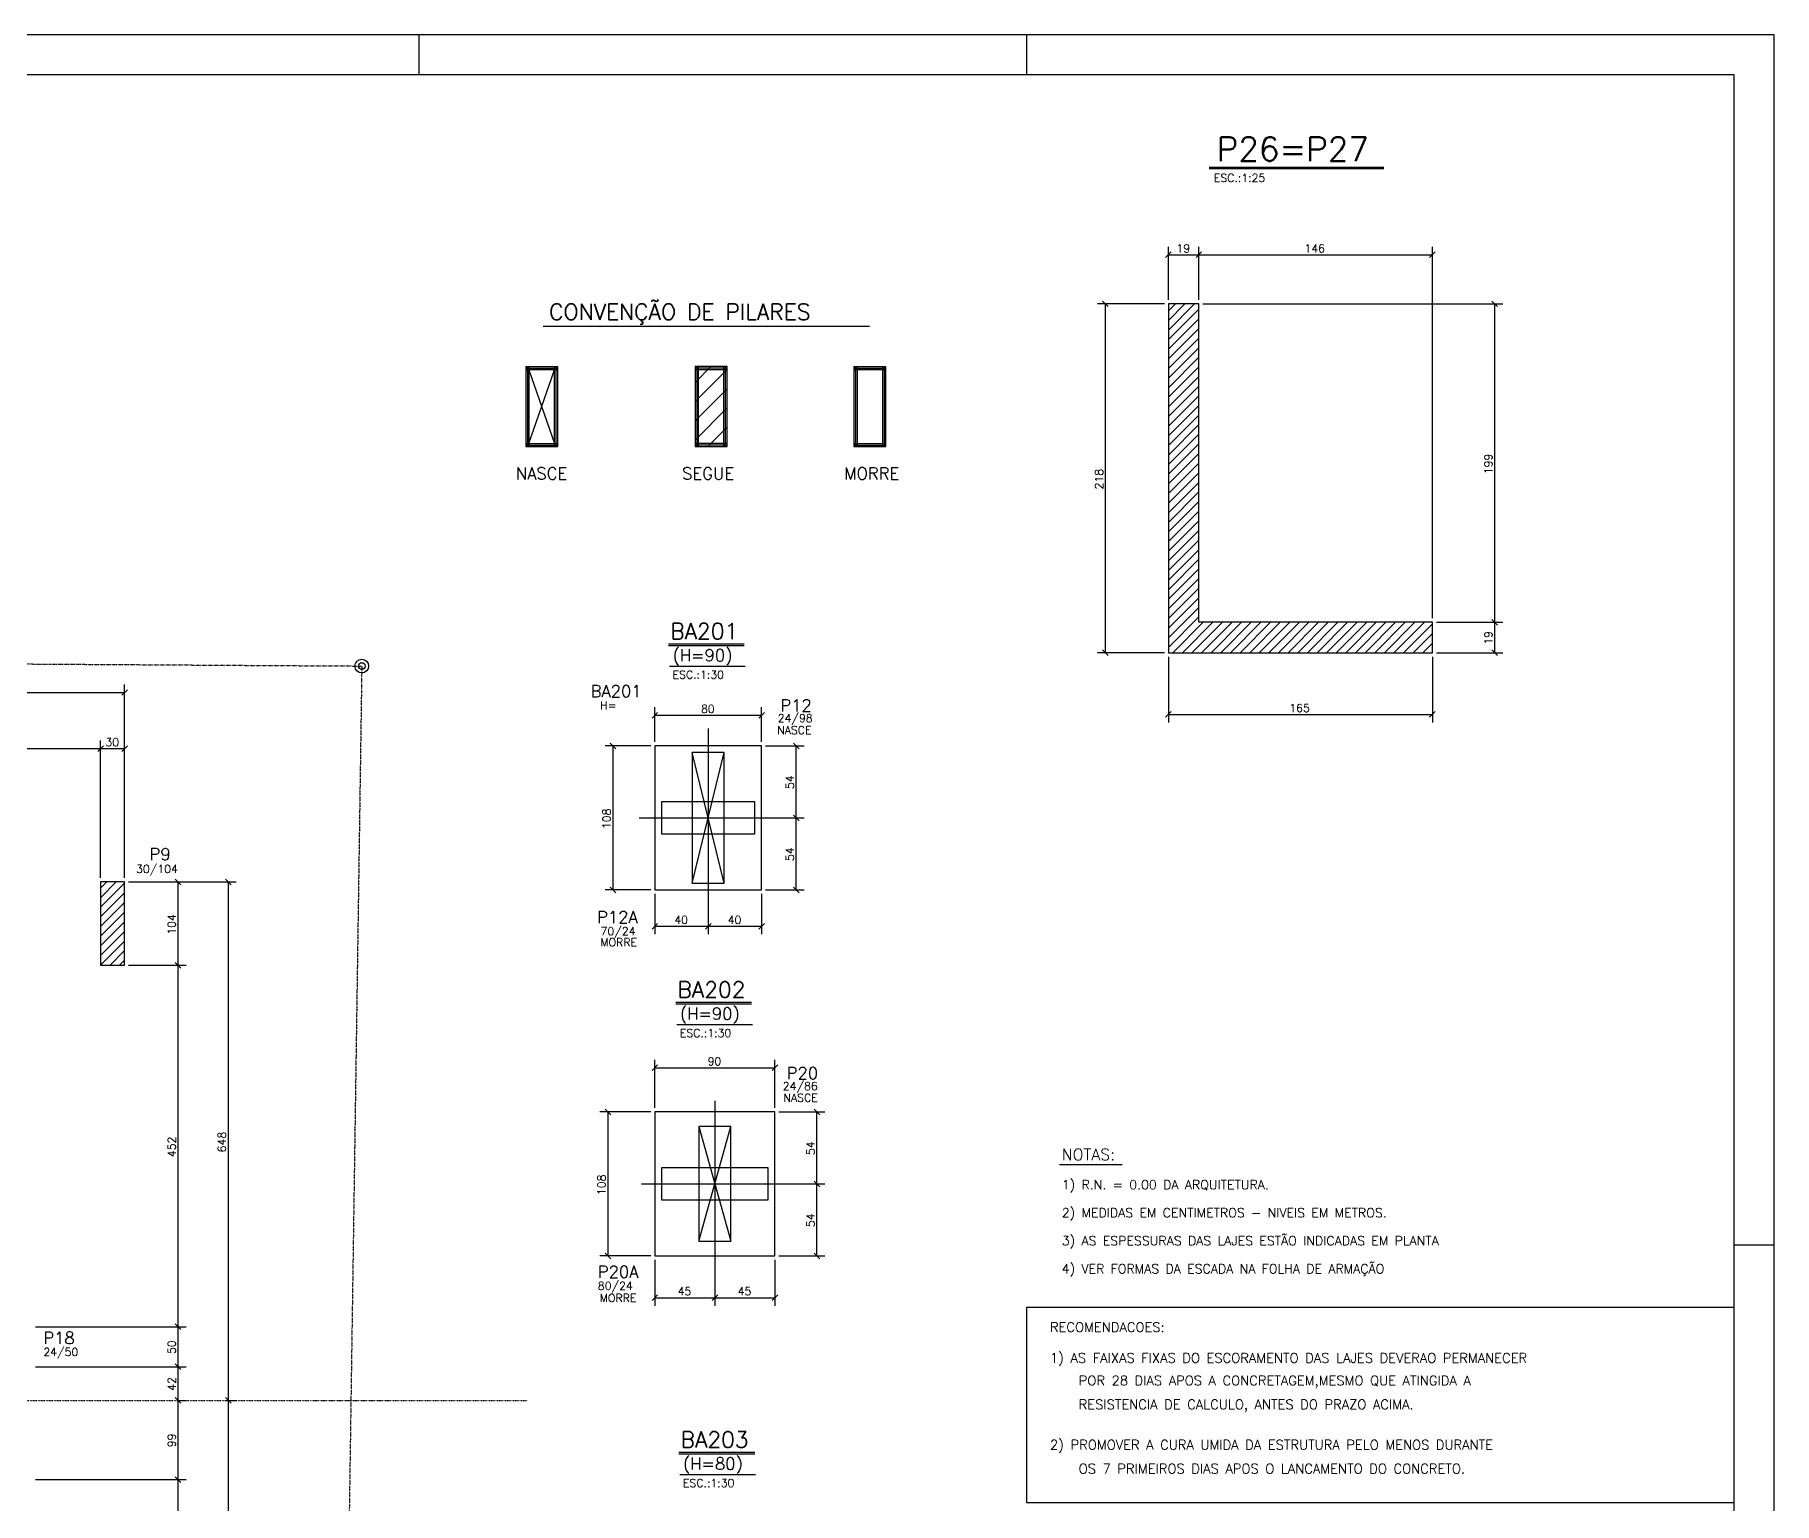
# Model space of a CAD drawing. Extents: x 938 to 7122, y 589 to 4089.
# Drawn here: x 4948 to 7122, y 2254 to 4089 of the extents above; entities that cross this region are included whole.
import ezdxf

# ---------------------------------------------------------------- set-up
doc = ezdxf.new("R2010")
doc.units = 0
doc.header["$MEASUREMENT"] = 0
doc.linetypes.add('ESTILO_TQS_0003', pattern=[1.5, 0.5, -0.4, 0.1, -0.5])
doc.linetypes.add('ESTILO_TQS_0004', pattern=[2, 0.5, -0.4, 0.1, -0.4, 0.1, -0.5])
for name, color, linetype in [('1', 1, 'CONTINUOUS'), ('2', 2, 'CONTINUOUS'), ('3', 3, 'CONTINUOUS'), ('4', 4, 'CONTINUOUS'), ('6', 6, 'CONTINUOUS'), ('7', 7, 'CONTINUOUS'), ('9', 9, 'CONTINUOUS')]:
    doc.layers.add(name, color=color, linetype=linetype)
doc.styles.get("Standard").update_dxf_attribs({"font": 'ROMANS.SHX'})

msp = doc.modelspace()

# ---------------------------------------------------------------- linework, layer by layer
at = {"layer": '1', "linetype": 'Continuous'}
for p, q in [((5601.772134, 3674.421545), (5561.639993, 3674.421545)), ((5561.639993, 3674.421545), (5561.639993, 3574.600073)), ((5563.670937, 3674.421545), (5563.670937, 3574.600073)), ((5565.703408, 3674.421545), (5565.703408, 3574.600073)), ((5597.707192, 3574.600073), (5597.707192, 3674.421545)), ((5599.739663, 3574.600073), (5599.739663, 3674.421545)), ((5601.772134, 3574.600073), (5601.772134, 3674.421545)), ((5813.385598, 3674.675604), (5773.253457, 3674.675604)), ((5773.253457, 3674.675604), (5773.253457, 3574.600073)), ((5773.253457, 3654.863592), (5793.065469, 3674.675604)), ((5775.284402, 3674.675604), (5775.284402, 3574.600073)), ((5777.316872, 3674.675604), (5777.316872, 3574.600073)), ((5809.320657, 3574.600073), (5809.320657, 3674.675604)), ((5811.353127, 3574.600073), (5811.353127, 3674.675604)), ((5813.385598, 3574.600073), (5813.385598, 3674.675604)), ((6011.871926, 3674.421545), (5971.739785, 3674.421545)), ((5971.739785, 3674.421545), (5971.739785, 3574.600073)), ((5973.772256, 3674.421545), (5973.772256, 3574.600073)), ((5975.804726, 3674.421545), (5975.804726, 3574.600073)), ((6007.808511, 3574.600073), (6007.808511, 3674.421545)), ((6009.839455, 3574.600073), (6009.839455, 3674.421545)), ((6011.871926, 3574.600073), (6011.871926, 3674.421545)), ((5601.772134, 3672.389837), (5561.639993, 3672.389837)), ((5601.772134, 3670.612188), (5561.639993, 3670.612188)), ((5565.703408, 3578.40943), (5597.707192, 3670.612188)), ((5565.703408, 3670.612188), (5597.707192, 3578.40943)), ((5813.385598, 3672.643896), (5773.253457, 3672.643896)), ((5813.385598, 3670.865484), (5773.253457, 3630.734106)), ((5813.385598, 3670.611426), (5773.253457, 3670.611426)), ((6011.871926, 3672.389837), (5971.739785, 3672.389837)), ((6011.871926, 3670.612188), (5971.739785, 3670.612188)), ((5773.253457, 3606.857916), (5813.385598, 3646.735998)), ((5813.385598, 3622.859808), (5773.253457, 3582.727667)), ((5789.255349, 3574.600073), (5813.385598, 3598.729559)), ((5561.639993, 3578.40943), (5601.772134, 3578.40943)), ((5561.639993, 3576.377722), (5601.772134, 3576.377722)), ((5561.639993, 3574.600073), (5601.772134, 3574.600073)), ((5773.253457, 3578.663489), (5813.385598, 3578.663489)), ((5773.253457, 3576.631781), (5813.385598, 3576.631781)), ((5773.253457, 3574.600073), (5813.385598, 3574.600073)), ((5971.739785, 3578.40943), (6011.871926, 3578.40943)), ((5971.739785, 3576.377722), (6011.871926, 3576.377722)), ((5971.739785, 3574.600073), (6011.871926, 3574.600073)), ((7121.975681, 2576.640339), (7071.723659, 2576.640339))]:
    msp.add_line(p, q, dxfattribs=at)
for points in [[(937.741357, 589.267032), (7121.975681, 589.267032), (7121.975681, 4089.267032), (937.741357, 4089.267032), (937.741357, 589.267032)], [(6187.491573, 2254.675051), (7071.980088, 2254.675051), (7071.980088, 2498.734036), (6187.491573, 2498.734036), (6187.491573, 2254.675051)]]:
    msp.add_lwpolyline(points, dxfattribs=at)
at = {"layer": '2', "linetype": 'Continuous'}
for p, q in [((6361.341412, 3810.757052), (6368.41248, 3817.82812)), ((6399.341412, 3810.757052), (6406.41248, 3817.82812)), ((6399.341412, 3810.757052), (6406.41248, 3817.82812)), ((6691.341412, 3810.757052), (6698.41248, 3817.82812)), ((6289.645563, 3749.465709), (6282.574495, 3756.536777)), ((6364.876946, 3753.001243), (6364.876946, 3753.001243)), ((6364.876946, 3753.001243), (6364.876946, 3753.001243)), ((6402.876946, 3753.001243), (6402.876946, 3753.001243)), ((6402.876946, 3753.001243), (6402.876946, 3753.001243)), ((6402.876946, 3753.001243), (6402.876946, 3753.001243)), ((6776.264684, 3749.465709), (6769.193616, 3756.536777)), ((6694.876946, 3355.001243), (6694.876946, 3355.001243)), ((6694.876946, 3355.001243), (6694.876946, 3355.001243)), ((6694.876946, 3355.001243), (6694.876946, 3355.001243)), ((6776.264684, 3351.465709), (6769.193616, 3358.536777)), ((6776.264684, 3351.465709), (6769.193616, 3358.536777)), ((6289.645563, 3313.465709), (6282.574495, 3320.536777)), ((6364.876946, 3317.001243), (6364.876946, 3317.001243)), ((6364.876946, 3317.001243), (6364.876946, 3317.001243)), ((6694.876946, 3317.001243), (6694.876946, 3317.001243)), ((6694.876946, 3317.001243), (6694.876946, 3317.001243)), ((6776.264684, 3313.465709), (6769.193616, 3320.536777)), ((5056.762966, 3263.70814), (5063.834034, 3270.779208)), ((5719.456951, 3235.238125), (5726.528019, 3242.309192)), ((5852.792951, 3235.238125), (5859.864019, 3242.309192)), ((6361.341412, 3236.305418), (6368.41248, 3243.376486)), ((6691.341412, 3236.305418), (6698.41248, 3243.376486)), ((5026.762966, 3193.543535), (5033.834034, 3200.614603)), ((5026.762966, 3193.543535), (5033.834034, 3200.614603)), ((5056.762966, 3193.543535), (5063.834034, 3200.614603)), ((5674.270825, 3196.974165), (5667.199757, 3204.045233)), ((5903.228202, 3196.974165), (5896.157134, 3204.045233)), ((5789.660485, 3110.507899), (5789.660485, 3110.507899)), ((5903.228202, 3106.972365), (5896.157134, 3114.043433)), ((5903.228202, 3106.972365), (5896.157134, 3114.043433)), ((5130.67916, 3026.909966), (5123.608092, 3033.981034)), ((5186.288758, 3033.981034), (5193.359826, 3026.909966)), ((5674.270825, 3016.970565), (5667.199757, 3024.041633)), ((5903.228202, 3016.970565), (5896.157134, 3024.041633)), ((5045.2985, 2978.4455), (5045.2985, 2978.4455)), ((5719.456951, 2971.513141), (5726.528019, 2978.584209)), ((5786.124951, 2971.513141), (5793.196019, 2978.584209)), ((5786.124951, 2971.513141), (5793.196019, 2978.584209)), ((5852.792951, 2971.513141), (5859.864019, 2978.584209)), ((5130.67916, 2922.909966), (5123.608092, 2929.981034)), ((5130.67916, 2922.909966), (5123.608092, 2929.981034)), ((5719.456951, 2794.695405), (5726.528019, 2801.766472)), ((5869.459951, 2794.695405), (5876.531019, 2801.766472)), ((5660.861663, 2746.567928), (5667.932731, 2739.49686)), ((5929.113756, 2739.49686), (5922.042688, 2746.567928)), ((5797.993985, 2653.027948), (5797.993985, 2653.027948)), ((5929.113756, 2649.492414), (5922.042688, 2656.563482)), ((5929.113756, 2649.492414), (5922.042688, 2656.563482)), ((5660.861663, 2566.564328), (5667.932731, 2559.49326)), ((5929.113756, 2559.49326), (5922.042688, 2566.564328)), ((5719.456951, 2507.328361), (5726.528019, 2514.399429)), ((5794.458451, 2507.328361), (5801.529519, 2514.399429)), ((5794.458451, 2507.328361), (5801.529519, 2514.399429)), ((5869.459951, 2507.328361), (5876.531019, 2514.399429)), ((5130.67916, 2470.909966), (5123.608092, 2477.981034)), ((5130.67916, 2470.909966), (5123.608092, 2477.981034)), ((5130.67916, 2420.909966), (5123.608092, 2427.981034)), ((5130.67916, 2420.909966), (5123.608092, 2427.981034)), ((5130.67916, 2378.909966), (5123.608092, 2385.981034)), ((5130.67916, 2378.909966), (5123.608092, 2385.981034)), ((5186.288758, 2385.981034), (5193.359826, 2378.909966)), ((5186.288758, 2385.981034), (5193.359826, 2378.909966)), ((5130.67916, 2279.909966), (5123.608092, 2286.981034)), ((5130.67916, 2279.909966), (5123.608092, 2286.981034))]:
    msp.add_line(p, q, dxfattribs=at)
at = {"layer": '2', "linetype": 'ESTILO_TQS_0003'}
for p, q in [((2130.133503, 3320.515893), (5356.753742, 3300.27755)), ((5356.753742, 3300.27755), (5334.295499, 1783.447249))]:
    msp.add_line(p, q, dxfattribs=at)
at = {"layer": '3', "linetype": 'Continuous'}
for p, q in [((5427.979965, 4089.267032), (5427.979965, 4039.267532)), ((6187.491573, 4089.267032), (6187.491573, 4039.267532)), ((6187.491573, 4089.267032), (6187.491573, 4039.267532)), ((6187.491573, 4089.267032), (6187.491573, 4039.267532)), ((6187.491573, 4089.267032), (6187.491573, 4039.267532)), ((6364.876946, 3720.297585), (6397.580605, 3753.001243)), ((6364.876946, 3732.3184), (6385.55979, 3753.001243)), ((6364.876946, 3744.339215), (6373.538974, 3753.001243)), ((6364.876946, 3708.276769), (6402.876946, 3746.276769)), ((6364.876946, 3696.255954), (6402.876946, 3734.255954)), ((6364.876946, 3684.235139), (6402.876946, 3722.235139)), ((6364.876946, 3672.214324), (6402.876946, 3710.214324)), ((6364.876946, 3660.193508), (6402.876946, 3698.193508)), ((6364.876946, 3648.172693), (6402.876946, 3686.172693)), ((6364.876946, 3636.151878), (6402.876946, 3674.151878)), ((6364.876946, 3624.131062), (6402.876946, 3662.131062)), ((6364.876946, 3612.110247), (6402.876946, 3650.110247)), ((6364.876946, 3600.089432), (6402.876946, 3638.089432)), ((6364.876946, 3588.068617), (6402.876946, 3626.068617)), ((6364.876946, 3576.047801), (6402.876946, 3614.047801)), ((6364.876946, 3564.026986), (6402.876946, 3602.026986)), ((6364.876946, 3552.006171), (6402.876946, 3590.006171)), ((6364.876946, 3539.985356), (6402.876946, 3577.985356)), ((6364.876946, 3527.96454), (6402.876946, 3565.96454)), ((6364.876946, 3515.943725), (6402.876946, 3553.943725)), ((6364.876946, 3503.92291), (6402.876946, 3541.92291)), ((6364.876946, 3491.902094), (6402.876946, 3529.902094)), ((6364.876946, 3479.881279), (6402.876946, 3517.881279)), ((6364.876946, 3467.860464), (6402.876946, 3505.860464)), ((6364.876946, 3455.839649), (6402.876946, 3493.839649)), ((6364.876946, 3443.818833), (6402.876946, 3481.818833)), ((6364.876946, 3431.798018), (6402.876946, 3469.798018)), ((6364.876946, 3419.777203), (6402.876946, 3457.777203)), ((6364.876946, 3407.756387), (6402.876946, 3445.756387)), ((6364.876946, 3395.735572), (6402.876946, 3433.735572)), ((6364.876946, 3383.714757), (6402.876946, 3421.714757)), ((6364.876946, 3371.693942), (6402.876946, 3409.693942)), ((6364.876946, 3359.673126), (6402.876946, 3397.673126)), ((6364.876946, 3347.652311), (6402.876946, 3385.652311)), ((6364.876946, 3335.631496), (6402.876946, 3373.631496)), ((6364.876946, 3323.61068), (6402.876946, 3361.61068)), ((6370.288324, 3317.001243), (6408.288324, 3355.001243)), ((6382.30914, 3317.001243), (6420.30914, 3355.001243)), ((6394.329955, 3317.001243), (6432.329955, 3355.001243)), ((6406.35077, 3317.001243), (6444.35077, 3355.001243)), ((6418.371586, 3317.001243), (6456.371586, 3355.001243)), ((6430.392401, 3317.001243), (6468.392401, 3355.001243)), ((6442.413216, 3317.001243), (6480.413216, 3355.001243)), ((6454.434031, 3317.001243), (6492.434031, 3355.001243)), ((6466.454847, 3317.001243), (6504.454847, 3355.001243)), ((6478.475662, 3317.001243), (6516.475662, 3355.001243)), ((6490.496477, 3317.001243), (6528.496477, 3355.001243)), ((6502.517293, 3317.001243), (6540.517293, 3355.001243)), ((6514.538108, 3317.001243), (6552.538108, 3355.001243)), ((6526.558923, 3317.001243), (6564.558923, 3355.001243)), ((6538.579738, 3317.001243), (6576.579738, 3355.001243)), ((6550.600554, 3317.001243), (6588.600554, 3355.001243)), ((6562.621369, 3317.001243), (6600.621369, 3355.001243)), ((6574.642184, 3317.001243), (6612.642184, 3355.001243)), ((6586.663, 3317.001243), (6624.663, 3355.001243)), ((6598.683815, 3317.001243), (6636.683815, 3355.001243)), ((6610.70463, 3317.001243), (6648.70463, 3355.001243)), ((6622.725445, 3317.001243), (6660.725445, 3355.001243)), ((6634.746261, 3317.001243), (6672.746261, 3355.001243)), ((6646.767076, 3317.001243), (6684.767076, 3355.001243)), ((6658.787891, 3317.001243), (6694.876946, 3353.090298)), ((6670.808706, 3317.001243), (6694.876946, 3341.069483)), ((6682.829522, 3317.001243), (6694.876946, 3329.048668)), ((5030.2985, 3010.801533), (5049.942467, 3030.4455)), ((5030.2985, 3022.822348), (5037.921652, 3030.4455)), ((5030.2985, 2998.780718), (5060.2985, 3028.780718)), ((5030.2985, 2986.759902), (5060.2985, 3016.759902)), ((5030.2985, 2974.739087), (5060.2985, 3004.739087)), ((5030.2985, 2962.718272), (5060.2985, 2992.718272)), ((5030.2985, 2950.697457), (5060.2985, 2980.697457)), ((5030.2985, 2938.676641), (5060.2985, 2968.676641)), ((5030.2985, 2926.655826), (5060.2985, 2956.655826)), ((5042.108989, 2926.4455), (5060.2985, 2944.635011)), ((5054.129805, 2926.4455), (5060.2985, 2932.614195)), ((6228.650883, 2677.121968), (6306.960441, 2677.121968))]:
    msp.add_line(p, q, dxfattribs=at)
for points in [[(5722.992485, 3020.506099), (5856.328485, 3020.506099), (5856.328485, 3200.509699), (5722.992485, 3200.509699), (5722.992485, 3020.506099)], [(5722.992485, 2563.028794), (5872.995485, 2563.028794), (5872.995485, 2743.032394), (5722.992485, 2743.032394), (5722.992485, 2563.028794)]]:
    msp.add_lwpolyline(points, dxfattribs=at)
for radius in [8.5536, 4.233047]:
    msp.add_circle((5356.753742, 3300.27755), radius, dxfattribs=at)
at = {"layer": '6', "linetype": 'Continuous'}
for p, q in [((6415.672642, 3923.946417), (6633.937881, 3923.946417)), ((6415.672642, 3922.148377), (6633.937881, 3922.148377)), ((5583.385203, 3725.261908), (5991.338558, 3725.261908)), ((5740.192743, 3327.954456), (5834.816381, 3327.954456)), ((5740.192743, 3326.156416), (5834.816381, 3326.156416)), ((5741.205787, 3300.160997), (5835.829426, 3300.160997)), ((5749.266785, 2880.026726), (5843.890423, 2880.026726)), ((5749.266785, 2878.228686), (5843.890423, 2878.228686)), ((5750.27983, 2852.233267), (5844.903468, 2852.233267)), ((5753.154429, 2317.614257), (5847.778067, 2317.614257)), ((5753.154429, 2315.816217), (5847.778067, 2315.816217)), ((5754.167473, 2289.820798), (5848.791112, 2289.820798))]:
    msp.add_line(p, q, dxfattribs=at)
msp.add_lwpolyline([(1087.743824, 639.268607), (7071.980088, 639.268607), (7071.980088, 4039.267532), (1087.743824, 4039.267532), (1087.743824, 639.268607)], dxfattribs=at)
at = {"layer": '7', "linetype": 'Continuous'}
for points in [[(6364.876946, 3317.001243), (6694.876946, 3317.001243), (6694.876946, 3355.001243), (6402.876946, 3355.001243), (6402.876946, 3753.001243), (6364.876946, 3753.001243), (6364.876946, 3317.001243)], [(5769.660085, 3028.839599), (5809.660885, 3028.839599), (5809.660885, 3192.176199), (5769.660085, 3192.176199), (5769.660085, 3028.839599)], [(5731.325985, 3090.507499), (5847.994985, 3090.507499), (5847.994985, 3130.508299), (5731.325985, 3130.508299), (5731.325985, 3090.507499)], [(5030.2985, 2926.4455), (5060.2985, 2926.4455), (5060.2985, 3030.4455), (5030.2985, 3030.4455), (5030.2985, 2926.4455)], [(5777.993585, 2581.359848), (5817.994385, 2581.359848), (5817.994385, 2724.696048), (5777.993585, 2724.696048), (5777.993585, 2581.359848)], [(5731.325985, 2633.027548), (5864.661985, 2633.027548), (5864.661985, 2673.028348), (5731.325985, 2673.028348), (5731.325985, 2633.027548)]]:
    msp.add_lwpolyline(points, dxfattribs=at)
at = {"layer": '9', "linetype": 'Continuous'}
for p, q in [((6364.876946, 3758.001243), (6364.876946, 3824.292586)), ((6364.876946, 3814.292586), (6402.876946, 3814.292586)), ((6402.876946, 3758.001243), (6402.876946, 3824.292586)), ((6402.876946, 3758.001243), (6402.876946, 3824.292586)), ((6402.876946, 3814.292586), (6694.876946, 3814.292586)), ((6694.876946, 3360.001243), (6694.876946, 3824.292586)), ((6359.876946, 3753.001243), (6276.110029, 3753.001243)), ((6286.110029, 3317.001243), (6286.110029, 3753.001243)), ((6407.876946, 3753.001243), (6782.72915, 3753.001243)), ((6772.72915, 3355.001243), (6772.72915, 3753.001243)), ((6699.876946, 3355.001243), (6782.72915, 3355.001243)), ((6699.876946, 3355.001243), (6782.72915, 3355.001243)), ((6772.72915, 3317.001243), (6772.72915, 3355.001243)), ((6359.876946, 3317.001243), (6276.110029, 3317.001243)), ((6364.876946, 3312.001243), (6364.876946, 3229.840952)), ((6694.876946, 3312.001243), (6694.876946, 3229.840952)), ((6699.876946, 3317.001243), (6782.72915, 3317.001243)), ((3484.7985, 3267.243674), (5060.2985, 3267.243674)), ((5060.2985, 3181.026544), (5060.2985, 3277.243674)), ((5722.992485, 3205.509699), (5722.992485, 3248.773659)), ((5856.328485, 3205.509699), (5856.328485, 3248.773659)), ((6364.876946, 3239.840952), (6694.876946, 3239.840952)), ((5722.992485, 3238.773659), (5856.328485, 3238.773659)), ((5789.660485, 3222.388718), (5789.660485, 2965.048675)), ((4656.2985, 3197.079069), (5030.2985, 3197.079069)), ((5030.2985, 3035.4455), (5030.2985, 3207.079069)), ((5030.2985, 3197.079069), (5060.2985, 3197.079069)), ((5060.2985, 3035.4455), (5060.2985, 3207.079069)), ((5717.992485, 3200.509699), (5660.735291, 3200.509699)), ((5670.735291, 3020.506099), (5670.735291, 3200.509699)), ((5861.328485, 3200.509699), (5909.692668, 3200.509699)), ((5899.692668, 3110.507899), (5899.692668, 3200.509699)), ((5809.660885, 3028.839599), (5769.660085, 3192.176199)), ((5769.660085, 3028.839599), (5809.660885, 3192.176199)), ((5703.516594, 3110.507899), (5909.692668, 3110.507899)), ((5899.692668, 3020.506099), (5899.692668, 3110.507899)), ((5065.2985, 3030.4455), (5137.143626, 3030.4455)), ((5070.2985, 3030.4455), (5199.824292, 3030.4455)), ((5127.143626, 2926.4455), (5127.143626, 3030.4455)), ((5189.824292, 3030.4455), (5189.824292, 2382.4455)), ((5717.992485, 3020.506099), (5660.735291, 3020.506099)), ((5722.992485, 3015.506099), (5722.992485, 2965.048675)), ((5856.328485, 3015.506099), (5856.328485, 2965.048675)), ((5861.328485, 3020.506099), (5909.692668, 3020.506099)), ((5722.992485, 2975.048675), (5789.660485, 2975.048675)), ((5789.660485, 2975.048675), (5856.328485, 2975.048675)), ((5065.2985, 2926.4455), (5137.143626, 2926.4455)), ((5070.2985, 2926.4455), (5137.143626, 2926.4455)), ((5127.143626, 2474.4455), (5127.143626, 2926.4455)), ((5722.992485, 2748.032394), (5722.992485, 2808.230939)), ((5872.995485, 2748.032394), (5872.995485, 2808.230939)), ((5722.992485, 2798.230939), (5872.995485, 2798.230939)), ((5717.992485, 2743.032394), (5654.397197, 2743.032394)), ((5664.397197, 2743.032394), (5664.397197, 2563.028794)), ((5797.993985, 2756.871189), (5797.993985, 2500.863895)), ((5877.995485, 2743.032394), (5935.578222, 2743.032394)), ((5925.578222, 2653.027948), (5925.578222, 2743.032394)), ((5777.993585, 2581.359848), (5817.994385, 2724.696048)), ((5777.993585, 2724.696048), (5817.994385, 2581.359848)), ((5706.469257, 2653.027948), (5935.578222, 2653.027948)), ((5925.578222, 2563.028794), (5925.578222, 2653.027948)), ((5717.992485, 2563.028794), (5654.397197, 2563.028794)), ((5722.992485, 2558.028794), (5722.992485, 2500.863895)), ((5872.995485, 2558.028794), (5872.995485, 2500.863895)), ((5877.995485, 2563.028794), (5935.578222, 2563.028794)), ((5722.992485, 2510.863895), (5797.993985, 2510.863895)), ((5797.993985, 2510.863895), (5872.995485, 2510.863895)), ((4948.7985, 2474.4455), (5137.143626, 2474.4455)), ((5127.143626, 2424.4455), (5127.143626, 2474.4455)), ((4948.7985, 2424.4455), (5137.143626, 2424.4455)), ((5127.143626, 2382.4455), (5127.143626, 2424.4455)), ((5125.832493, 2382.4455), (5137.143626, 2382.4455)), ((5127.143626, 2283.4455), (5127.143626, 2382.4455)), ((5187.212393, 2382.4455), (5199.824292, 2382.4455)), ((5189.824292, 2382.4455), (5189.824292, 1786.4455)), ((4948.7985, 2283.4455), (5137.143626, 2283.4455)), ((5127.143626, 2065.4455), (5127.143626, 2283.4455))]:
    msp.add_line(p, q, dxfattribs=at)
at = {"layer": '9', "linetype": 'ESTILO_TQS_0004'}
msp.add_line((1386.105597, 2382.4455), (5564.015502, 2382.4455), dxfattribs=at)

# ---------------------------------------------------------------- texts
at = {"layer": '2', "linetype": 'Continuous'}
for s, height, p in [('ESC.:1:25', 10, (6421.61128, 3905.365158)), ('19', 10, (6374.876946, 3817.292586)), ('146', 10, (6534.876946, 3817.292586)), ('NASCE', 15.000001, (5549.299834, 3533.5156)), ('SEGUE', 15.000001, (5757.084868, 3533.5156)), ('MORRE', 15.000001, (5959.724638, 3533.5156)), ('ESC.:1:30', 10, (5745.180657, 3284.52052)), ('80', 10, (5780.660485, 3241.773659)), ('165', 10, (6515.876946, 3242.840952)), ('30', 10, (5036.2985, 3200.079069)), ('40', 10, (5747.326485, 2978.048675)), ('40', 10, (5813.994485, 2978.048675)), ('ESC.:1:30', 10, (5754.254699, 2836.592791)), ('90', 10, (5788.993985, 2801.230939)), ('45', 10, (5751.493235, 2513.863895)), ('45', 10, (5826.494735, 2513.863895)), ('ESC.:1:30', 10, (5758.142343, 2274.180322))]:
    msp.add_text(s, height=height, dxfattribs=at).set_placement(p)
for s, p in [('218', (6283.110029, 3521.001243)), ('199', (6769.72915, 3540.001243)), ('19', (6769.72915, 3327.001243)), ('54', (5896.692668, 3146.508799)), ('108', (5667.735291, 3096.507899)), ('54', (5896.692668, 3056.506999)), ('104', (5124.143626, 2964.4455)), ('452', (5124.143626, 2686.4455)), ('648', (5186.824292, 2692.4455)), ('54', (5922.578222, 2689.030171)), ('108', (5661.397197, 2639.030594)), ('54', (5922.578222, 2599.028371)), ('50', (5124.143626, 2440.4455)), ('42', (5124.143626, 2394.4455)), ('99', (5124.143626, 2323.9455))]:
    msp.add_text(s, height=10, rotation=90, dxfattribs=at).set_placement(p)
at = {"layer": '3', "linetype": 'Continuous'}
for s, height, p in [('CONVENÇÃO DE PILARES', 20, (5590.949755, 3733.000309)), ('H=', 10, (5654.631402, 3245.983649)), ('24/98', 10, (5876.565987, 3230.229903)), ('NASCE', 10, (5875.952902, 3215.209303)), ('30/104', 10, (5074.65081, 3041.662245)), ('70/24', 10, (5655.19975, 2963.898063)), ('MORRE', 10, (5654.893208, 2950.103634)), ('24/86', 10, (5882.873508, 2770.323956)), ('NASCE', 10, (5883.709026, 2755.782239)), ('NOTAS:', 14.374909, (6231.596991, 2682.671655)), ('1) R.N. = 0.00 DA ARQUITETURA.', 11.499926, (6231.596991, 2646.300143)), ('2) MEDIDAS EM CENTIMETROS - NIVEIS EM METROS.', 11.499926, (6231.596991, 2611.29874)), ('3) AS ESPESSURAS DAS LAJES ESTÃO INDICADAS EM PLANTA', 11.499926, (6231.596991, 2576.297336)), ('4) VER FORMAS DA ESCADA NA FOLHA DE ARMAÇÃO', 11.499926, (6231.596991, 2541.295933)), ('80/24', 10, (5651.748678, 2520.699827)), ('MORRE', 10, (5654.116931, 2505.48546)), ('RECOMENDACOES:', 11.985081, (6216.855318, 2468.045104)), ('24/50', 10, (4958.764571, 2438.012641)), ('1) AS FAIXAS FIXAS DO ESCORAMENTO DAS LAJES DEVERAO PERMANECER', 11.985081, (6216.855318, 2429.595969)), ('POR 28 DIAS APOS A CONCRETAGEM,MESMO QUE ATINGIDA A', 11.985081, (6252.713975, 2401.321573)), ('RESISTENCIA DE CALCULO, ANTES DO PRAZO ACIMA.', 11.985081, (6252.713975, 2371.448717)), ('2) PROMOVER A CURA UMIDA DA ESTRUTURA PELO MENOS DURANTE', 11.985081, (6216.855318, 2321.046696)), ('OS 7 PRIMEIROS DIAS APOS O LANCAMENTO DO CONCRETO.', 11.985081, (6252.713975, 2291.17384))]:
    msp.add_text(s, height=height, dxfattribs=at).set_placement(p)
at = {"layer": '4', "linetype": 'Continuous'}
for s, p in [('(H=90)', (5745.309043, 3306.307607)), ('BA201', (5642.731254, 3261.416)), ('P12', (5879.80171, 3243.578677)), ('P9', (5091.523978, 3057.626426)), ('P12A', (5650.822882, 2978.898063)), ('(H=90)', (5754.383085, 2858.379877)), ('P20', (5887.804938, 2783.963561)), ('P20A', (5651.748678, 2535.699827)), ('P18', (4958.764571, 2453.012641)), ('(H=80)', (5758.270729, 2295.967408))]:
    msp.add_text(s, height=15, dxfattribs=at).set_placement(p)
at = {"layer": '6', "linetype": 'Continuous'}
for s, height, p in [('P26=P27', 30, (6425.187189, 3931.470506)), ('BA201', 20, (5742.291052, 3333.837778)), ('BA202', 20, (5751.365094, 2885.910049)), ('BA203', 20, (5755.252738, 2323.497579))]:
    msp.add_text(s, height=height, dxfattribs=at).set_placement(p)

doc.saveas('drawing.dxf')
